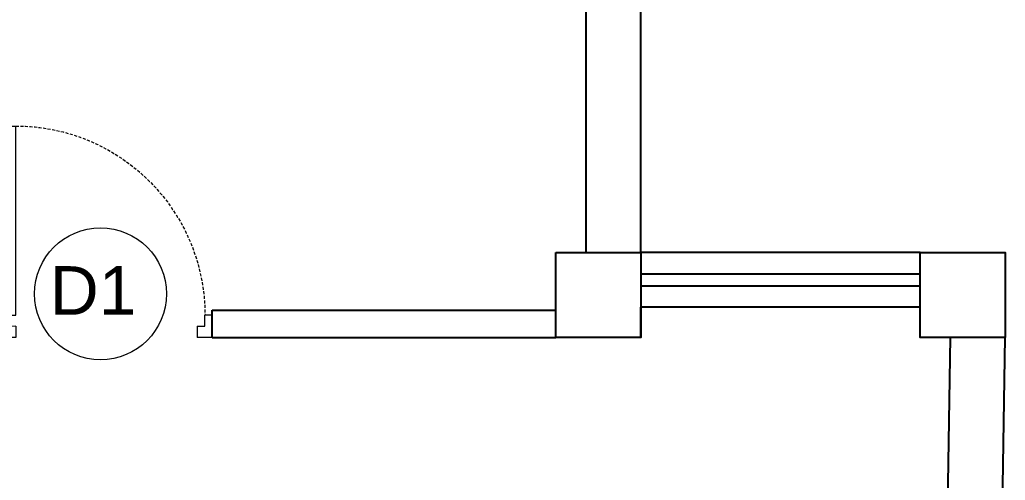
# Model space of a CAD drawing. Header units: inches. Extents: x -9985691 to 3643, y -3270716 to 4788.
# Drawn here: x -4985190.8 to -4985028.5, y -3264781.1 to -3264705.2 of the extents above; entities that cross this region are included whole.
import ezdxf

# ---------------------------------------------------------------- set-up
doc = ezdxf.new("R2010")
doc.units = ezdxf.units.IN
doc.header["$LTSCALE"] = 2
doc.header["$MEASUREMENT"] = 0
doc.linetypes.add('HIDDEN', pattern=[0.375, 0.25, -0.125])
doc.layers.get('0').update_dxf_attribs({"linetype": 'CONTINUOUS'})
doc.layers.add('Annotate-Lite.w', color=177, linetype='CONTINUOUS', lineweight=9)
doc.layers.add('Door-Window.w', color=4, linetype='CONTINUOUS', lineweight=15)
doc.styles.add('gaurav', font='arial.ttf')

# ---------------------------------------------------------------- blocks, each defined once
blk = doc.blocks.new('3-0')
at = {"ltscale": 3}
for p, q in [((11063.05, 10097.68), (11065.97, 10099.9)), ((11065.97, 10099.9), (11066.71, 10098.92)), ((11063.05, 10097.68), (11064.53, 10095.73)), ((11065.25, 10097.81), (11066.71, 10098.92)), ((11065.99, 10096.84), (11065.25, 10097.81)), ((11065.99, 10096.84), (11064.53, 10095.73)), ((11085.5, 10074.13), (11110.32, 10092.96)), ((11111.05, 10091.97), (11110.32, 10092.96)), ((11086.24, 10073.15), (11111.05, 10091.97)), ((11084.78, 10072.04), (11086.24, 10073.15)), ((11086.24, 10073.15), (11085.5, 10074.13)), ((11087.72, 10071.2), (11086.24, 10073.15)), ((11084.04, 10073.02), (11082.57, 10071.91)), ((11082.57, 10071.91), (11084.79, 10068.98)), ((11084.04, 10073.02), (11084.78, 10072.04)), ((11084.79, 10068.98), (11087.72, 10071.2))]:
    blk.add_line(p, q, dxfattribs=at)
at = {"layer": 'Door-Window.w', "color": 9, "linetype": 'HIDDEN', "lineweight": 18}
blk.add_arc((11085.5, 10074.13), 31.16, 37.1906, 127.1465, dxfattribs=at)

msp = doc.modelspace()

# ---------------------------------------------------------------- linework, layer by layer
at = {"ltscale": 0.5}
for p, q in [((-4985088.51, -3264743.55), (-4985088.51, -3264575.48)), ((-4985097.51, -3264743.55), (-4985097.51, -3264590.77)), ((-4985042.5, -3264743.55), (-4985088.51, -3264743.55)), ((-4985088.51, -3264747.05), (-4985042.5, -3264747.05)), ((-4985088.51, -3264749.05), (-4985042.5, -3264749.05)), ((-4985159.14, -3264753.05), (-4985102.51, -3264753.05)), ((-4985159.14, -3264757.55), (-4985159.14, -3264753.05)), ((-4985088.51, -3264757.55), (-4985088.51, -3264752.55)), ((-4985042.5, -3264752.55), (-4985088.51, -3264752.55)), ((-4985159.14, -3264757.55), (-4985102.51, -3264757.55)), ((-4985039.56, -3264886.51), (-4985037.5, -3264757.55))]:
    msp.add_line(p, q, dxfattribs=at)
for points in [[(-4985102.51, -3264743.55), (-4985088.51, -3264743.55), (-4985088.51, -3264757.55), (-4985102.51, -3264757.55)], [(-4985042.5, -3264743.55), (-4985028.5, -3264743.55), (-4985028.5, -3264757.55), (-4985042.5, -3264757.55)]]:
    msp.add_lwpolyline(points, close=True, dxfattribs=at)
msp.add_lwpolyline([(-4985376.54, -3264886.51), (-4985377.25, -3264900.51), (-4985030.78, -3264900.51), (-4985028.5, -3264757.55)], dxfattribs=at)
at = {"layer": 'Annotate-Lite.w', "ltscale": 0.005}
msp.add_circle((-4985177.52, -3264750.35), 10.86, dxfattribs=at)

# ---------------------------------------------------------------- block references
at = {"layer": 'Door-Window.w', "linetype": 'ByBlock', "xscale": -0.9997910039992908, "yscale": 0.9997910037636757, "zscale": 0.9997910039624013, "rotation": 307.1905952263768}
msp.add_blockref('3-0', (-4986515.7, -3279671.28), dxfattribs=at)

# ---------------------------------------------------------------- texts
at = {"layer": 'Annotate-Lite.w', "ltscale": 0.005, "insert": (-4985171.6, -3264745.8), "char_height": 8, "attachment_point": 3, "style": 'gaurav'}
msp.add_mtext_dynamic_manual_height_columns('D1', width=8, gutter_width=100, heights=[0], dxfattribs=at)

doc.saveas('drawing.dxf')
